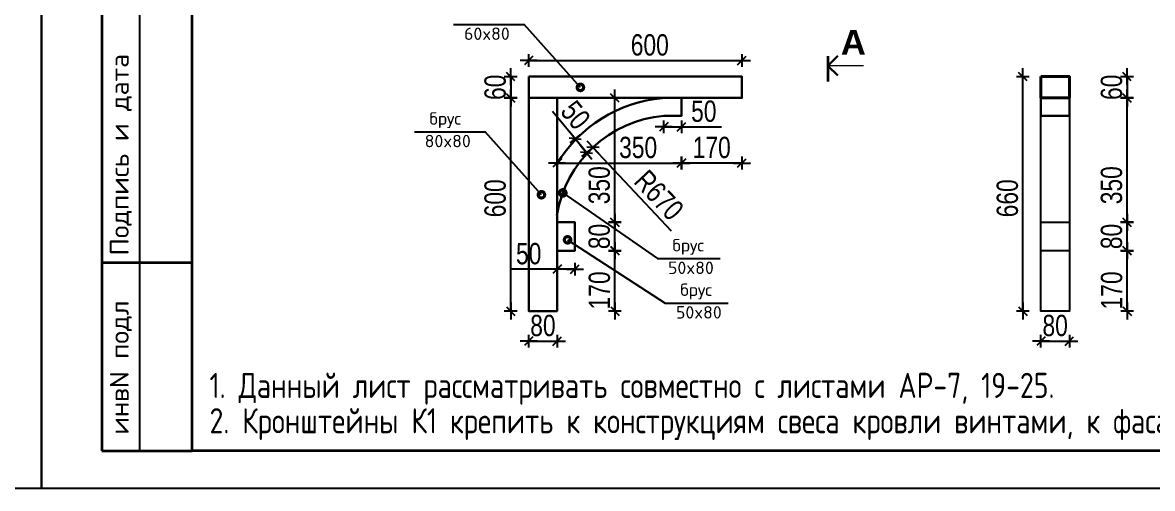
# Model space of a CAD drawing. Extents: x -12289450 to -10763036, y -7834513 to -6150123.
# Drawn here: x -10901846 to -10895488, y -7684862 to -7682240 of the extents above; entities that cross this region are included whole.
import ezdxf

# ---------------------------------------------------------------- set-up
doc = ezdxf.new("R2010")
doc.units = 0
doc.header["$LTSCALE"] = 25
doc.header["$PDMODE"] = 35
doc.layers.get('DefPoints').update_dxf_attribs({"color": 10, "lineweight": 30})
for name, color, linetype in [('001-ПЕРЕГОРОДКИ', 5, 'Continuous'), ('003-ТЕКСТ', 7, 'Continuous'), ('005-РАЗМЕРЫ', 252, 'Continuous'), ('Annotation - Text', 7, 'Continuous'), ('ArchiCAD', 7, 'Continuous'), ('Крыши', 7, 'Continuous'), ('Новое', 51, 'Continuous'), ('Примечания', 7, 'Continuous')]:
    doc.layers.add(name, color=color, linetype=linetype)
doc.layers.add('СТЕНЫ', color=5, linetype='Continuous', lineweight=40)
doc.styles.add('GOST 2.304', font='cs_gost2304.shx')
doc.styles.add('SIMP701', font='simplex701.shx')
doc.styles.get("Standard").update_dxf_attribs({"font": 'arial.ttf'})
doc.styles.add('TXT0', font='txt', dxfattribs={"width": 0.8})
doc.styles.add('СГЕНЕРИР_СТИЛЬ_1', font='arialbd.ttf')
doc.dimstyles.new('Копия 3 РАЗМЕРЫ 3', dxfattribs={"dimscale": 30, "dimtxt": 4, "dimasz": 0.08, "dimexe": 0, "dimexo": 0, "dimgap": 0.9, "dimtad": 1, "dimdec": 0, "dimzin": 0, "dimdsep": 46, "dimtxsty": 'TXT0', "dimblk1": 'A8MITTA', "dimblk2": 'A8MITTA', "dimsah": 1, "dimcen": 0.3, "dimse1": 1, "dimse2": 1, "dimadec": 0, "dimazin": 0, "dimtp": 6, "dimtm": 6, "dimtfac": 1, "dimtdec": 0, "dimtofl": 0, "dimtmove": 0, "dimatfit": 3, "dimldrblk": 'A8MITTA', "dimfxl": 0, "dimtolj": 1, "dimtzin": 0, "dimarcsym": 0})

# ---------------------------------------------------------------- blocks, each defined once
blk = doc.blocks.new('A8MITTA', base_point=(3180, 3140))
for p, q in [((3180, 3155), (3180, 3125)), ((3160, 3140), (3200, 3140)), ((3170, 3130), (3190, 3150))]:
    blk.add_line(p, q)
blk = doc.blocks.new('*D1259')
at = {"layer": '005-РАЗМЕРЫ', "color": 0, "lineweight": -2, "ltscale": 4, "transparency": 16777216}
blk.add_line((-10899099.3, -7683861.6), (-10899099.3, -7682666.4), dxfattribs=at)
at = {"layer": 'DefPoints', "color": 0, "ltscale": 4, "transparency": 16777216}
for p in [(-10899099.3, -7682664), (-10898997.8, -7682664), (-10898997.8, -7683864)]:
    blk.add_point(p, dxfattribs=at)
at = {"layer": '005-РАЗМЕРЫ', "color": 0, "lineweight": -2, "ltscale": 4, "transparency": 16777216, "xscale": 2.4, "yscale": 2.4, "zscale": 2.4}
for p, rotation in [((-10899099.3, -7682664), 90), ((-10899099.3, -7683864), 270)]:
    blk.add_blockref('A8MITTA', p, dxfattribs=dict(at, rotation=rotation))
at = {"layer": '005-РАЗМЕРЫ', "color": 0, "ltscale": 4, "transparency": 16777216, "insert": (-10899186.3, -7683229), "char_height": 120, "attachment_point": 5, "rotation": 90, "style": 'TXT0'}
blk.add_mtext('\\A1;600', dxfattribs=at)
blk = doc.blocks.new('*D1260')
at = {"layer": '005-РАЗМЕРЫ', "color": 0, "lineweight": -2, "ltscale": 4, "transparency": 16777216}
blk.add_line((-10899099.3, -7682546.4), (-10899099.3, -7682661.6), dxfattribs=at)
at = {"layer": 'DefPoints', "color": 0, "ltscale": 4, "transparency": 16777216}
for p in [(-10898997.8, -7682544), (-10899099.3, -7682664), (-10898997.8, -7682664)]:
    blk.add_point(p, dxfattribs=at)
at = {"layer": '005-РАЗМЕРЫ', "color": 0, "lineweight": -2, "ltscale": 4, "transparency": 16777216, "xscale": 2.4, "yscale": 2.4, "zscale": 2.4}
for p, rotation in [((-10899099.3, -7682544), 90), ((-10899099.3, -7682664), 270)]:
    blk.add_blockref('A8MITTA', p, dxfattribs=dict(at, rotation=rotation))
at = {"layer": '005-РАЗМЕРЫ', "color": 0, "ltscale": 4, "transparency": 16777216, "insert": (-10899186.3, -7682604), "char_height": 120, "attachment_point": 5, "rotation": 90, "style": 'TXT0'}
blk.add_mtext('\\A1;60', dxfattribs=at)
blk = doc.blocks.new('*D1261')
at = {"layer": '005-РАЗМЕРЫ', "color": 0, "lineweight": -2, "ltscale": 4, "transparency": 16777216}
blk.add_line((-10898995.4, -7682453), (-10897800.2, -7682453), dxfattribs=at)
at = {"layer": 'DefPoints', "color": 0, "ltscale": 4, "transparency": 16777216}
for p in [(-10897797.8, -7682453), (-10898997.8, -7682544), (-10897797.8, -7682544)]:
    blk.add_point(p, dxfattribs=at)
at = {"layer": '005-РАЗМЕРЫ', "color": 0, "lineweight": -2, "ltscale": 4, "transparency": 16777216, "xscale": 2.4, "yscale": 2.4, "zscale": 2.4, "rotation": 180}
blk.add_blockref('A8MITTA', (-10898997.8, -7682453), dxfattribs=at)
at = {"layer": '005-РАЗМЕРЫ', "color": 0, "lineweight": -2, "ltscale": 4, "transparency": 16777216, "xscale": 2.4, "yscale": 2.4, "zscale": 2.4}
blk.add_blockref('A8MITTA', (-10897797.8, -7682453), dxfattribs=at)
at = {"layer": '005-РАЗМЕРЫ', "color": 0, "ltscale": 4, "transparency": 16777216, "insert": (-10898316.4, -7682366), "char_height": 120, "attachment_point": 5, "style": 'TXT0'}
blk.add_mtext('\\A1;600', dxfattribs=at)
blk = doc.blocks.new('*D1262')
at = {"layer": '005-РАЗМЕРЫ', "color": 0, "lineweight": -2, "ltscale": 4, "transparency": 16777216}
blk.add_line((-10897800.2, -7683030.4), (-10898135.4, -7683030.4), dxfattribs=at)
at = {"layer": 'DefPoints', "color": 0, "ltscale": 4, "transparency": 16777216}
for p in [(-10898137.8, -7682864.4), (-10897797.8, -7682864.4), (-10898137.8, -7683030.4)]:
    blk.add_point(p, dxfattribs=at)
at = {"layer": '005-РАЗМЕРЫ', "color": 0, "lineweight": -2, "ltscale": 4, "transparency": 16777216, "xscale": 2.4, "yscale": 2.4, "zscale": 2.4, "rotation": 180}
blk.add_blockref('A8MITTA', (-10898137.8, -7683030.4), dxfattribs=at)
at = {"layer": '005-РАЗМЕРЫ', "color": 0, "lineweight": -2, "ltscale": 4, "transparency": 16777216, "xscale": 2.4, "yscale": 2.4, "zscale": 2.4}
blk.add_blockref('A8MITTA', (-10897797.8, -7683030.4), dxfattribs=at)
at = {"layer": '005-РАЗМЕРЫ', "color": 0, "ltscale": 4, "transparency": 16777216, "insert": (-10897967.8, -7682943.4), "char_height": 120, "attachment_point": 5, "style": 'TXT0'}
blk.add_mtext('\\A1;170', dxfattribs=at)
blk = doc.blocks.new('*D1263')
at = {"layer": '005-РАЗМЕРЫ', "color": 0, "lineweight": -2, "ltscale": 4, "transparency": 16777216}
for p, q in [((-10898837.8, -7683628.4), (-10899096.8, -7683628.4)), ((-10898740.2, -7683628.4), (-10898835.4, -7683628.4))]:
    blk.add_line(p, q, dxfattribs=at)
at = {"layer": 'DefPoints', "color": 0, "ltscale": 4, "transparency": 16777216}
for p in [(-10898837.8, -7683524), (-10898737.8, -7683524), (-10898737.8, -7683628.4)]:
    blk.add_point(p, dxfattribs=at)
at = {"layer": '005-РАЗМЕРЫ', "color": 0, "lineweight": -2, "ltscale": 4, "transparency": 16777216, "xscale": 2.4, "yscale": 2.4, "zscale": 2.4, "rotation": 180}
blk.add_blockref('A8MITTA', (-10898837.8, -7683628.4), dxfattribs=at)
at = {"layer": '005-РАЗМЕРЫ', "color": 0, "lineweight": -2, "ltscale": 4, "transparency": 16777216, "xscale": 2.4, "yscale": 2.4, "zscale": 2.4}
blk.add_blockref('A8MITTA', (-10898737.8, -7683628.4), dxfattribs=at)
at = {"layer": '005-РАЗМЕРЫ', "color": 0, "ltscale": 4, "transparency": 16777216, "insert": (-10898997.8, -7683541.4), "char_height": 120, "attachment_point": 5, "style": 'TXT0'}
blk.add_mtext('\\A1;50', dxfattribs=at)
blk = doc.blocks.new('*D1264')
at = {"layer": '005-РАЗМЕРЫ', "color": 0, "lineweight": -2, "ltscale": 4, "transparency": 16777216}
blk.add_line((-10898835.4, -7683030.4), (-10898140.2, -7683030.4), dxfattribs=at)
at = {"layer": 'DefPoints', "color": 0, "ltscale": 4, "transparency": 16777216}
for p in [(-10898137.8, -7682920.9), (-10898837.8, -7683000.6), (-10898137.8, -7683030.4)]:
    blk.add_point(p, dxfattribs=at)
at = {"layer": '005-РАЗМЕРЫ', "color": 0, "lineweight": -2, "ltscale": 4, "transparency": 16777216, "xscale": 2.4, "yscale": 2.4, "zscale": 2.4, "rotation": 180}
blk.add_blockref('A8MITTA', (-10898837.8, -7683030.4), dxfattribs=at)
at = {"layer": '005-РАЗМЕРЫ', "color": 0, "lineweight": -2, "ltscale": 4, "transparency": 16777216, "xscale": 2.4, "yscale": 2.4, "zscale": 2.4}
blk.add_blockref('A8MITTA', (-10898137.8, -7683030.4), dxfattribs=at)
at = {"layer": '005-РАЗМЕРЫ', "color": 0, "ltscale": 4, "transparency": 16777216, "insert": (-10898381.9, -7682943.4), "char_height": 120, "attachment_point": 5, "style": 'TXT0'}
blk.add_mtext('\\A1;350', dxfattribs=at)
blk = doc.blocks.new('*D1265')
at = {"layer": '005-РАЗМЕРЫ', "color": 0, "lineweight": -2, "ltscale": 4, "transparency": 16777216}
blk.add_line((-10898513.3, -7683361.6), (-10898513.3, -7682666.4), dxfattribs=at)
at = {"layer": 'DefPoints', "color": 0, "ltscale": 4, "transparency": 16777216}
for p in [(-10898679.4, -7682664), (-10898513.3, -7682664), (-10898679.4, -7683364)]:
    blk.add_point(p, dxfattribs=at)
at = {"layer": '005-РАЗМЕРЫ', "color": 0, "lineweight": -2, "ltscale": 4, "transparency": 16777216, "xscale": 2.4, "yscale": 2.4, "zscale": 2.4}
for p, rotation in [((-10898513.3, -7682664), 90), ((-10898513.3, -7683364), 270)]:
    blk.add_blockref('A8MITTA', p, dxfattribs=dict(at, rotation=rotation))
at = {"layer": '005-РАЗМЕРЫ', "color": 0, "ltscale": 4, "transparency": 16777216, "insert": (-10898600.3, -7683155.4), "char_height": 120, "attachment_point": 5, "rotation": 90, "style": 'TXT0'}
blk.add_mtext('\\A1;350', dxfattribs=at)
blk = doc.blocks.new('*D1266')
at = {"layer": '005-РАЗМЕРЫ', "color": 0, "lineweight": -2, "ltscale": 4, "transparency": 16777216}
blk.add_line((-10898513.3, -7683521.6), (-10898513.3, -7683366.4), dxfattribs=at)
at = {"layer": 'DefPoints', "color": 0, "ltscale": 4, "transparency": 16777216}
for p in [(-10898579.4, -7683364), (-10898513.3, -7683364), (-10898579.4, -7683524)]:
    blk.add_point(p, dxfattribs=at)
at = {"layer": '005-РАЗМЕРЫ', "color": 0, "lineweight": -2, "ltscale": 4, "transparency": 16777216, "xscale": 2.4, "yscale": 2.4, "zscale": 2.4}
for p, rotation in [((-10898513.3, -7683364), 90), ((-10898513.3, -7683524), 270)]:
    blk.add_blockref('A8MITTA', p, dxfattribs=dict(at, rotation=rotation))
at = {"layer": '005-РАЗМЕРЫ', "color": 0, "ltscale": 4, "transparency": 16777216, "insert": (-10898600.3, -7683444), "char_height": 120, "attachment_point": 5, "rotation": 90, "style": 'TXT0'}
blk.add_mtext('\\A1;80', dxfattribs=at)
blk = doc.blocks.new('*D1267')
at = {"layer": '005-РАЗМЕРЫ', "color": 0, "lineweight": -2, "ltscale": 4, "transparency": 16777216}
for p, q in [((-10898736.6, -7682894.1), (-10898863.9, -7682739.3)), ((-10898674.6, -7682969.5), (-10898735, -7682895.9))]:
    blk.add_line(p, q, dxfattribs=at)
at = {"layer": 'DefPoints', "color": 0, "ltscale": 4, "transparency": 16777216}
for p in [(-10898666.8, -7682836.7), (-10898736.6, -7682894.1), (-10898603.3, -7682913.9)]:
    blk.add_point(p, dxfattribs=at)
at = {"layer": '005-РАЗМЕРЫ', "color": 0, "lineweight": -2, "ltscale": 4, "transparency": 16777216, "xscale": 2.4, "yscale": 2.4, "zscale": 2.4}
for p, rotation in [((-10898736.6, -7682894.1), 129.4456825947244), ((-10898673, -7682971.3), 309.4456825947244)]:
    blk.add_blockref('A8MITTA', p, dxfattribs=dict(at, rotation=rotation))
at = {"layer": '005-РАЗМЕРЫ', "color": 0, "ltscale": 4, "transparency": 16777216, "insert": (-10898733.8, -7682760.5), "char_height": 120, "attachment_point": 5, "rotation": 309.44568, "style": 'TXT0'}
blk.add_mtext('\\A1;50', dxfattribs=at)
blk = doc.blocks.new('*D1268')
at = {"layer": '005-РАЗМЕРЫ', "color": 0, "lineweight": -2, "ltscale": 4, "transparency": 16777216}
for p, q in [((-10898235.4, -7682826.3), (-10898140.2, -7682826.3)), ((-10898137.8, -7682826.3), (-10897913.4, -7682826.3))]:
    blk.add_line(p, q, dxfattribs=at)
at = {"layer": 'DefPoints', "color": 0, "ltscale": 4, "transparency": 16777216}
for p in [(-10898237.8, -7682764), (-10898137.8, -7682764), (-10898137.8, -7682826.3)]:
    blk.add_point(p, dxfattribs=at)
at = {"layer": '005-РАЗМЕРЫ', "color": 0, "lineweight": -2, "ltscale": 4, "transparency": 16777216, "xscale": 2.4, "yscale": 2.4, "zscale": 2.4, "rotation": 180}
blk.add_blockref('A8MITTA', (-10898237.8, -7682826.3), dxfattribs=at)
at = {"layer": '005-РАЗМЕРЫ', "color": 0, "lineweight": -2, "ltscale": 4, "transparency": 16777216, "xscale": 2.4, "yscale": 2.4, "zscale": 2.4}
blk.add_blockref('A8MITTA', (-10898137.8, -7682826.3), dxfattribs=at)
at = {"layer": '005-РАЗМЕРЫ', "color": 0, "ltscale": 4, "transparency": 16777216, "insert": (-10898012.4, -7682739.3), "char_height": 120, "attachment_point": 5, "style": 'TXT0'}
blk.add_mtext('\\A1;50', dxfattribs=at)
blk = doc.blocks.new('*D1269')
at = {"layer": '005-РАЗМЕРЫ', "color": 0, "lineweight": -2, "ltscale": 4, "transparency": 16777216}
blk.add_line((-10898512.5, -7683861.6), (-10898512.5, -7683526.4), dxfattribs=at)
at = {"layer": 'DefPoints', "color": 0, "ltscale": 4, "transparency": 16777216}
for p in [(-10898788.7, -7683524), (-10898512.5, -7683524), (-10898788.7, -7683864)]:
    blk.add_point(p, dxfattribs=at)
at = {"layer": '005-РАЗМЕРЫ', "color": 0, "lineweight": -2, "ltscale": 4, "transparency": 16777216, "xscale": 2.4, "yscale": 2.4, "zscale": 2.4}
for p, rotation in [((-10898512.5, -7683524), 90), ((-10898512.5, -7683864), 270)]:
    blk.add_blockref('A8MITTA', p, dxfattribs=dict(at, rotation=rotation))
at = {"layer": '005-РАЗМЕРЫ', "color": 0, "ltscale": 4, "transparency": 16777216, "insert": (-10898599.5, -7683747.5), "char_height": 120, "attachment_point": 5, "rotation": 90, "style": 'TXT0'}
blk.add_mtext('\\A1;170', dxfattribs=at)
blk = doc.blocks.new('*D1270')
at = {"layer": '005-РАЗМЕРЫ', "color": 0, "lineweight": -2, "ltscale": 4, "transparency": 16777216}
blk.add_line((-10898995.4, -7684032.9), (-10898840.2, -7684032.9), dxfattribs=at)
at = {"layer": 'DefPoints', "color": 0, "ltscale": 4, "transparency": 16777216}
for p in [(-10898997.8, -7683864), (-10898837.8, -7683864), (-10898837.8, -7684032.9)]:
    blk.add_point(p, dxfattribs=at)
at = {"layer": '005-РАЗМЕРЫ', "color": 0, "lineweight": -2, "ltscale": 4, "transparency": 16777216, "xscale": 2.4, "yscale": 2.4, "zscale": 2.4, "rotation": 180}
blk.add_blockref('A8MITTA', (-10898997.8, -7684032.9), dxfattribs=at)
at = {"layer": '005-РАЗМЕРЫ', "color": 0, "lineweight": -2, "ltscale": 4, "transparency": 16777216, "xscale": 2.4, "yscale": 2.4, "zscale": 2.4}
blk.add_blockref('A8MITTA', (-10898837.8, -7684032.9), dxfattribs=at)
at = {"layer": '005-РАЗМЕРЫ', "color": 0, "ltscale": 4, "transparency": 16777216, "insert": (-10898917.8, -7683945.9), "char_height": 120, "attachment_point": 5, "style": 'TXT0'}
blk.add_mtext('\\A1;80', dxfattribs=at)
blk = doc.blocks.new('*D1271')
at = {"layer": '005-РАЗМЕРЫ', "color": 0, "lineweight": -2, "ltscale": 4, "transparency": 16777216}
blk.add_line((-10898194.7, -7683413.1), (-10898634.2, -7682944.3), dxfattribs=at)
at = {"layer": 'DefPoints', "color": 0, "ltscale": 4, "transparency": 16777216}
for p in [(-10898635.9, -7682942.6), (-10898177.6, -7683431.3)]:
    blk.add_point(p, dxfattribs=at)
at = {"layer": '005-РАЗМЕРЫ', "color": 0, "lineweight": -2, "ltscale": 4, "transparency": 16777216, "xscale": 2.4, "yscale": 2.4, "zscale": 2.4, "rotation": 133.1586264874708}
blk.add_blockref('A8MITTA', (-10898635.9, -7682942.6), dxfattribs=at)
at = {"layer": '005-РАЗМЕРЫ', "color": 0, "ltscale": 4, "transparency": 16777216, "insert": (-10898264.6, -7683211.3), "char_height": 120, "attachment_point": 5, "rotation": 313.15863, "style": 'TXT0'}
blk.add_mtext('\\A1;R670', dxfattribs=at)
blk = doc.blocks.new('*D1272')
at = {"layer": '005-РАЗМЕРЫ', "color": 0, "lineweight": -2, "ltscale": 4, "transparency": 16777216}
blk.add_line((-10896216.5, -7683861.6), (-10896216.5, -7682546.4), dxfattribs=at)
at = {"layer": 'DefPoints', "color": 0, "ltscale": 4, "transparency": 16777216}
for p in [(-10896216.5, -7682544), (-10896115, -7682544), (-10896115, -7683864)]:
    blk.add_point(p, dxfattribs=at)
at = {"layer": '005-РАЗМЕРЫ', "color": 0, "lineweight": -2, "ltscale": 4, "transparency": 16777216, "xscale": 2.4, "yscale": 2.4, "zscale": 2.4}
for p, rotation in [((-10896216.5, -7682544), 90), ((-10896216.5, -7683864), 270)]:
    blk.add_blockref('A8MITTA', p, dxfattribs=dict(at, rotation=rotation))
at = {"layer": '005-РАЗМЕРЫ', "color": 0, "ltscale": 4, "transparency": 16777216, "insert": (-10896303.5, -7683229), "char_height": 120, "attachment_point": 5, "rotation": 90, "style": 'TXT0'}
blk.add_mtext('\\A1;660', dxfattribs=at)
blk = doc.blocks.new('*D1274')
at = {"layer": '005-РАЗМЕРЫ', "color": 0, "lineweight": -2, "ltscale": 4, "transparency": 16777216}
blk.add_line((-10895630.5, -7683361.6), (-10895630.5, -7682666.4), dxfattribs=at)
at = {"layer": 'DefPoints', "color": 0, "ltscale": 4, "transparency": 16777216}
for p in [(-10895796.6, -7682664), (-10895630.5, -7682664), (-10895796.6, -7683364)]:
    blk.add_point(p, dxfattribs=at)
at = {"layer": '005-РАЗМЕРЫ', "color": 0, "lineweight": -2, "ltscale": 4, "transparency": 16777216, "xscale": 2.4, "yscale": 2.4, "zscale": 2.4}
for p, rotation in [((-10895630.5, -7682664), 90), ((-10895630.5, -7683364), 270)]:
    blk.add_blockref('A8MITTA', p, dxfattribs=dict(at, rotation=rotation))
at = {"layer": '005-РАЗМЕРЫ', "color": 0, "ltscale": 4, "transparency": 16777216, "insert": (-10895717.5, -7683155.4), "char_height": 120, "attachment_point": 5, "rotation": 90, "style": 'TXT0'}
blk.add_mtext('\\A1;350', dxfattribs=at)
blk = doc.blocks.new('*D1275')
at = {"layer": '005-РАЗМЕРЫ', "color": 0, "lineweight": -2, "ltscale": 4, "transparency": 16777216}
blk.add_line((-10895630.5, -7683521.6), (-10895630.5, -7683366.4), dxfattribs=at)
at = {"layer": 'DefPoints', "color": 0, "ltscale": 4, "transparency": 16777216}
for p in [(-10895696.6, -7683364), (-10895630.5, -7683364), (-10895696.6, -7683524)]:
    blk.add_point(p, dxfattribs=at)
at = {"layer": '005-РАЗМЕРЫ', "color": 0, "lineweight": -2, "ltscale": 4, "transparency": 16777216, "xscale": 2.4, "yscale": 2.4, "zscale": 2.4}
for p, rotation in [((-10895630.5, -7683364), 90), ((-10895630.5, -7683524), 270)]:
    blk.add_blockref('A8MITTA', p, dxfattribs=dict(at, rotation=rotation))
at = {"layer": '005-РАЗМЕРЫ', "color": 0, "ltscale": 4, "transparency": 16777216, "insert": (-10895717.5, -7683444), "char_height": 120, "attachment_point": 5, "rotation": 90, "style": 'TXT0'}
blk.add_mtext('\\A1;80', dxfattribs=at)
blk = doc.blocks.new('*D1273')
at = {"layer": '005-РАЗМЕРЫ', "color": 0, "lineweight": -2, "ltscale": 4, "transparency": 16777216}
blk.add_line((-10895629.7, -7683861.6), (-10895629.7, -7683526.4), dxfattribs=at)
at = {"layer": 'DefPoints', "color": 0, "ltscale": 4, "transparency": 16777216}
for p in [(-10895905.9, -7683524), (-10895629.7, -7683524), (-10895905.9, -7683864)]:
    blk.add_point(p, dxfattribs=at)
at = {"layer": '005-РАЗМЕРЫ', "color": 0, "lineweight": -2, "ltscale": 4, "transparency": 16777216, "xscale": 2.4, "yscale": 2.4, "zscale": 2.4}
for p, rotation in [((-10895629.7, -7683524), 90), ((-10895629.7, -7683864), 270)]:
    blk.add_blockref('A8MITTA', p, dxfattribs=dict(at, rotation=rotation))
at = {"layer": '005-РАЗМЕРЫ', "color": 0, "ltscale": 4, "transparency": 16777216, "insert": (-10895716.7, -7683747.5), "char_height": 120, "attachment_point": 5, "rotation": 90, "style": 'TXT0'}
blk.add_mtext('\\A1;170', dxfattribs=at)
blk = doc.blocks.new('*D1276')
at = {"layer": '005-РАЗМЕРЫ', "color": 0, "lineweight": -2, "ltscale": 4, "transparency": 16777216}
blk.add_line((-10896112.6, -7684032.9), (-10895957.4, -7684032.9), dxfattribs=at)
at = {"layer": 'DefPoints', "color": 0, "ltscale": 4, "transparency": 16777216}
for p in [(-10896115, -7683864), (-10895955, -7683864), (-10895955, -7684032.9)]:
    blk.add_point(p, dxfattribs=at)
at = {"layer": '005-РАЗМЕРЫ', "color": 0, "lineweight": -2, "ltscale": 4, "transparency": 16777216, "xscale": 2.4, "yscale": 2.4, "zscale": 2.4, "rotation": 180}
blk.add_blockref('A8MITTA', (-10896115, -7684032.9), dxfattribs=at)
at = {"layer": '005-РАЗМЕРЫ', "color": 0, "lineweight": -2, "ltscale": 4, "transparency": 16777216, "xscale": 2.4, "yscale": 2.4, "zscale": 2.4}
blk.add_blockref('A8MITTA', (-10895955, -7684032.9), dxfattribs=at)
at = {"layer": '005-РАЗМЕРЫ', "color": 0, "ltscale": 4, "transparency": 16777216, "insert": (-10896035, -7683945.9), "char_height": 120, "attachment_point": 5, "style": 'TXT0'}
blk.add_mtext('\\A1;80', dxfattribs=at)
blk = doc.blocks.new('*D1277')
at = {"layer": '005-РАЗМЕРЫ', "color": 0, "lineweight": -2, "ltscale": 4, "transparency": 16777216}
blk.add_line((-10895630.5, -7682546.4), (-10895630.5, -7682661.6), dxfattribs=at)
at = {"layer": 'DefPoints', "color": 0, "ltscale": 4, "transparency": 16777216}
for p in [(-10895529, -7682544), (-10895630.5, -7682664), (-10895529, -7682664)]:
    blk.add_point(p, dxfattribs=at)
at = {"layer": '005-РАЗМЕРЫ', "color": 0, "lineweight": -2, "ltscale": 4, "transparency": 16777216, "xscale": 2.4, "yscale": 2.4, "zscale": 2.4}
for p, rotation in [((-10895630.5, -7682544), 90), ((-10895630.5, -7682664), 270)]:
    blk.add_blockref('A8MITTA', p, dxfattribs=dict(at, rotation=rotation))
at = {"layer": '005-РАЗМЕРЫ', "color": 0, "ltscale": 4, "transparency": 16777216, "insert": (-10895717.5, -7682604), "char_height": 120, "attachment_point": 5, "rotation": 90, "style": 'TXT0'}
blk.add_mtext('\\A1;60', dxfattribs=at)

msp = doc.modelspace()

# ---------------------------------------------------------------- linework, layer by layer
at = {"lineweight": 25, "ltscale": 20}
for p, q in [((-10899421.9, -7682250.1), (-10899023.9, -7682250.1)), ((-10898706.9, -7682604.5), (-10899023.9, -7682250.1)), ((-10899641.3, -7682854.5), (-10899243.3, -7682854.5)), ((-10898926.2, -7683209), (-10899243.3, -7682854.5)), ((-10898805.9, -7683198.6), (-10898273.8, -7683568.1)), ((-10898779.1, -7683462.7), (-10898228.9, -7683819.1)), ((-10898273.8, -7683568.1), (-10897920.4, -7683568.1)), ((-10898228.9, -7683819.1), (-10897875.6, -7683819.1))]:
    msp.add_line(p, q, dxfattribs=at)
at = {"lineweight": 25, "ltscale": 20, "const_width": 36}
for points in [[(-10898715.8, -7682605.3, -1), (-10898697.9, -7682603.7, -1)], [(-10898935.1, -7683209.8, -1), (-10898917.2, -7683208.2, -1)], [(-10898814.8, -7683199.4, -1), (-10898796.9, -7683197.8, -1)], [(-10898788, -7683463.5, -1), (-10898770.1, -7683461.9, -1)]]:
    msp.add_lwpolyline(points, format="xyb", close=True, dxfattribs=at)
at = {"layer": '001-ПЕРЕГОРОДКИ', "lineweight": 35, "ltscale": 100}
msp.add_lwpolyline([(-10897313.8, -7682429.4), (-10897313.8, -7682571)], dxfattribs=at)
at = {"layer": '001-ПЕРЕГОРОДКИ', "lineweight": 18, "ltscale": 100}
msp.add_lwpolyline([(-10897114.1, -7682482.4), (-10897313.8, -7682482.4)], dxfattribs=at)
at = {"layer": 'ArchiCAD', "color": 7, "linetype": 'Continuous', "lineweight": 35}
for p, q in [((-10901400.6, -7681044), (-10901400.6, -7684650.4)), ((-10901400.6, -7683589.7), (-10900891.4, -7683589.7)), ((-10901400.6, -7684650.4), (-10900891.4, -7684650.4))]:
    msp.add_line(p, q, dxfattribs=at)
msp.add_lwpolyline([(-10900891.4, -7672473.4), (-10884132.2, -7672473.4), (-10884132.2, -7684650.4), (-10900891.4, -7684650.4)], close=True, dxfattribs=at)
msp.add_lwpolyline([(-10900891.4, -7672473.4), (-10884132.2, -7672473.4), (-10884132.2, -7684650.4), (-10900891.4, -7684650.4)], close=True, dxfattribs=at)
at = {"layer": 'Крыши', "lineweight": 30, "ltscale": 3}
for points in [[(-10898997.8, -7682544), (-10897797.8, -7682544), (-10897797.8, -7682664), (-10898997.8, -7682664)], [(-10896115, -7682664), (-10895955, -7682664), (-10895955, -7682764), (-10896115, -7682764)]]:
    msp.add_lwpolyline(points, close=True, dxfattribs=at)
at = {"layer": 'Крыши', "lineweight": 13, "ltscale": 3}
msp.add_lwpolyline([(-10898837.8, -7682664), (-10897797.8, -7682664), (-10897797.8, -7682544)], dxfattribs=at)
at = {"layer": 'Крыши', "lineweight": 40, "ltscale": 3}
msp.add_lwpolyline([(-10896115, -7682544), (-10895955, -7682544), (-10895955, -7682664), (-10896115, -7682664)], close=True, dxfattribs=at)
at = {"layer": 'Крыши', "lineweight": 30, "ltscale": 3}
for points in [[(-10898837.8, -7682664), (-10898837.8, -7682664), (-10898997.8, -7682664), (-10898997.8, -7682664), (-10898837.8, -7682664), (-10898837.8, -7683864), (-10898997.8, -7683864), (-10898997.8, -7682664)], [(-10897797.8, -7682664), (-10898137.8, -7682664), (-10898137.8, -7682764), (-10898137.8, -7682664), (-10898137.8, -7682764), (-10898237.8, -7682764), (-10898237.8, -7682764)], [(-10898837.8, -7683364), (-10898737.8, -7683364), (-10898737.8, -7683524), (-10898837.8, -7683524)]]:
    msp.add_lwpolyline(points, dxfattribs=at)
at = {"layer": 'Крыши', "lineweight": 25, "ltscale": 3}
msp.add_lwpolyline([(-10895955, -7682664), (-10895955, -7682664), (-10896115, -7682664), (-10896115, -7682664), (-10895955, -7682664), (-10895955, -7683864), (-10896115, -7683864), (-10896115, -7682664)], dxfattribs=at)
msp.add_lwpolyline([(-10896115, -7683364), (-10895955, -7683364), (-10895955, -7683524), (-10896115, -7683524)], close=True, dxfattribs=at)
at = {"layer": 'Крыши', "lineweight": 30, "ltscale": 3}
for radius, end in [(770, 149.02553), (670, 170.8955)]:
    msp.add_arc((-10898177.6, -7683431.3), radius, 95.15463, end, dxfattribs=at)
at = {"layer": 'Новое', "color": 7, "linetype": 'Continuous'}
msp.add_line((-10901188.4, -7681044), (-10901188.4, -7684650.4), dxfattribs=at)
for points in [[(-10919559.9, -7672261.3), (-10901740, -7672261.3), (-10901740, -7684862.5), (-10919559.9, -7684862.5)], [(-10919559.9, -7672261.3), (-10901740, -7672261.3), (-10901740, -7684862.5), (-10919559.9, -7684862.5)], [(-10901740, -7672261.3), (-10883920.1, -7672261.3), (-10883920.1, -7684862.5), (-10901740, -7684862.5)], [(-10901740, -7672261.3), (-10883920.1, -7672261.3), (-10883920.1, -7684862.5), (-10901740, -7684862.5)]]:
    msp.add_lwpolyline(points, close=True, dxfattribs=at)
at = {"layer": 'СТЕНЫ', "color": 5, "lineweight": 30}
for points in [[(-10897313.8, -7682482.4), (-10897258.3, -7682426.9)], [(-10897313.8, -7682482.4), (-10897258.3, -7682537.9)]]:
    msp.add_lwpolyline(points, dxfattribs=at)

# ---------------------------------------------------------------- texts
at = {"layer": '003-ТЕКСТ', "lineweight": 30, "style": 'SIMP701'}
for s, p in [('Подпись и дата', (-10901248.6, -7683551.2)), ('инвN подл', (-10901248.6, -7684560.1))]:
    msp.add_text(s, height=106.07, rotation=90, dxfattribs=at).set_placement(p)
at = {"layer": 'Annotation - Text', "color": 0, "lineweight": 25, "style": 'GOST 2.304'}
for s, p in [('1. Данный лист рассматривать совместно с листами АР-7, 19-25.', (-10900794, -7684353.1)), ('2. Кронштейны К1 крепить к конструкциям свеса кровли винтами, к фасаду - дюбелями.', (-10900794, -7684552.2))]:
    msp.add_text(s, height=141.429, dxfattribs=at).set_placement(p)
at = {"layer": 'Annotation - Text', "color": 7, "linetype": 'Continuous', "lineweight": 0, "insert": (-10897170.7, -7682280.9), "char_height": 140, "attachment_point": 2, "style": 'СГЕНЕРИР_СТИЛЬ_1'}
msp.add_mtext('A', dxfattribs=at)
at = {"layer": 'Примечания', "color": 7, "char_height": 70, "attachment_point": 6}
for s, insert in [('\\A1;{\\Fsimplex|c0;60x80}', (-10899104.4, -7682302.2)), ('\\A1;{\\Fsimplex|c204;брус}', (-10899380, -7682789)), ('\\A1;{\\Fsimplex|c0;80x80}', (-10899323.7, -7682906.7)), ('\\A1;{\\Fsimplex|c204;брус}', (-10898012.5, -7683502.6)), ('\\A1;{\\Fsimplex|c0;50x80}', (-10897956.2, -7683620.3)), ('\\A1;{\\Fsimplex|c204;брус}', (-10897967.7, -7683753.5)), ('\\A1;{\\Fsimplex|c0;50x80}', (-10897911.3, -7683871.2))]:
    msp.add_mtext(s, dxfattribs=dict(at, insert=insert))

# ---------------------------------------------------------------- dimensions: what is measured, and where the dimension line sits
at = {"layer": '005-РАЗМЕРЫ', "ltscale": 4}
for base, p1, p2, text, picture, middle in [((-10897797.8, -7682453), (-10898997.8, -7682544), (-10897797.8, -7682544), '600', '*D1261', (-10898316.4, -7682453)), ((-10898137.8, -7682826.3), (-10898237.8, -7682764), (-10898137.8, -7682764), '50', '*D1268', (-10898012.4, -7682826.3)), ((-10898137.8, -7683030.4), (-10898837.8, -7683000.6), (-10898137.8, -7682920.9), '350', '*D1264', (-10898381.9, -7683030.4)), ((-10898137.8, -7683030.4), (-10897797.8, -7682864.4), (-10898137.8, -7682864.4), '170', '*D1262', (-10897967.8, -7683030.4)), ((-10898737.8, -7683628.4), (-10898837.8, -7683524), (-10898737.8, -7683524), '50', '*D1263', (-10898997.8, -7683628.4)), ((-10898837.8, -7684032.9), (-10898997.8, -7683864), (-10898837.8, -7683864), '80', '*D1270', (-10898917.8, -7684032.9)), ((-10895955, -7684032.9), (-10896115, -7683864), (-10895955, -7683864), '80', '*D1276', (-10896035, -7684032.9))]:
    dim = msp.add_linear_dim(base=base, p1=p1, p2=p2, text=text, dimstyle='Копия 3 РАЗМЕРЫ 3', override={"dimlfac": 1, "dimtxsty": 'TXT0', "dimtolj": 1}, dxfattribs=at)
    dim.commit()
    dim.dimension.update_dxf_attribs({"geometry": picture, "text_midpoint": middle, "dimtype": 160})
for base, p1, p2, angle, text, picture, middle, dimtype in [((-10899099.3, -7682664), (-10898997.8, -7682544), (-10898997.8, -7682664), 90, '60', '*D1260', (-10899099.3, -7682604), 160), ((-10896216.5, -7682544), (-10896115, -7683864), (-10896115, -7682544), 90, '660', '*D1272', (-10896216.5, -7683229), 160), ((-10895630.5, -7682664), (-10895529, -7682544), (-10895529, -7682664), 90, '60', '*D1277', (-10895630.5, -7682604), 160), ((-10899099.3, -7682664), (-10898997.8, -7683864), (-10898997.8, -7682664), 90, '600', '*D1259', (-10899099.3, -7683229), 160), ((-10898736.6, -7682894.1), (-10898603.3, -7682913.9), (-10898666.8, -7682836.7), 129.44568, '50', '*D1267', (-10898801, -7682815.8), 161), ((-10898513.3, -7682664), (-10898679.4, -7683364), (-10898679.4, -7682664), 90, '350', '*D1265', (-10898513.3, -7683155.4), 160), ((-10895630.5, -7682664), (-10895796.6, -7683364), (-10895796.6, -7682664), 90, '350', '*D1274', (-10895630.5, -7683155.4), 160), ((-10898513.3, -7683364), (-10898579.4, -7683524), (-10898579.4, -7683364), 90, '80', '*D1266', (-10898513.3, -7683444), 160), ((-10895630.5, -7683364), (-10895696.6, -7683524), (-10895696.6, -7683364), 90, '80', '*D1275', (-10895630.5, -7683444), 160), ((-10898512.5, -7683524), (-10898788.7, -7683864), (-10898788.7, -7683524), 90, '170', '*D1269', (-10898512.5, -7683747.5), 160), ((-10895629.7, -7683524), (-10895905.9, -7683864), (-10895905.9, -7683524), 90, '170', '*D1273', (-10895629.7, -7683747.5), 160)]:
    dim = msp.add_linear_dim(base=base, p1=p1, p2=p2, angle=angle, text=text, dimstyle='Копия 3 РАЗМЕРЫ 3', override={"dimlfac": 1, "dimtxsty": 'TXT0', "dimtolj": 1}, dxfattribs=at)
    dim.commit()
    dim.dimension.update_dxf_attribs({"geometry": picture, "text_midpoint": middle, "dimtype": dimtype})
dim = msp.add_radius_dim(center=(-10898177.6, -7683431.3), mpoint=(-10898635.9, -7682942.6), dimstyle='Копия 3 РАЗМЕРЫ 3', dxfattribs=at)
dim.commit()
dim.dimension.update_dxf_attribs({"geometry": '*D1271', "text_midpoint": (-10898328.1, -7683270.8), "dimtype": 164})

doc.saveas('drawing.dxf')
